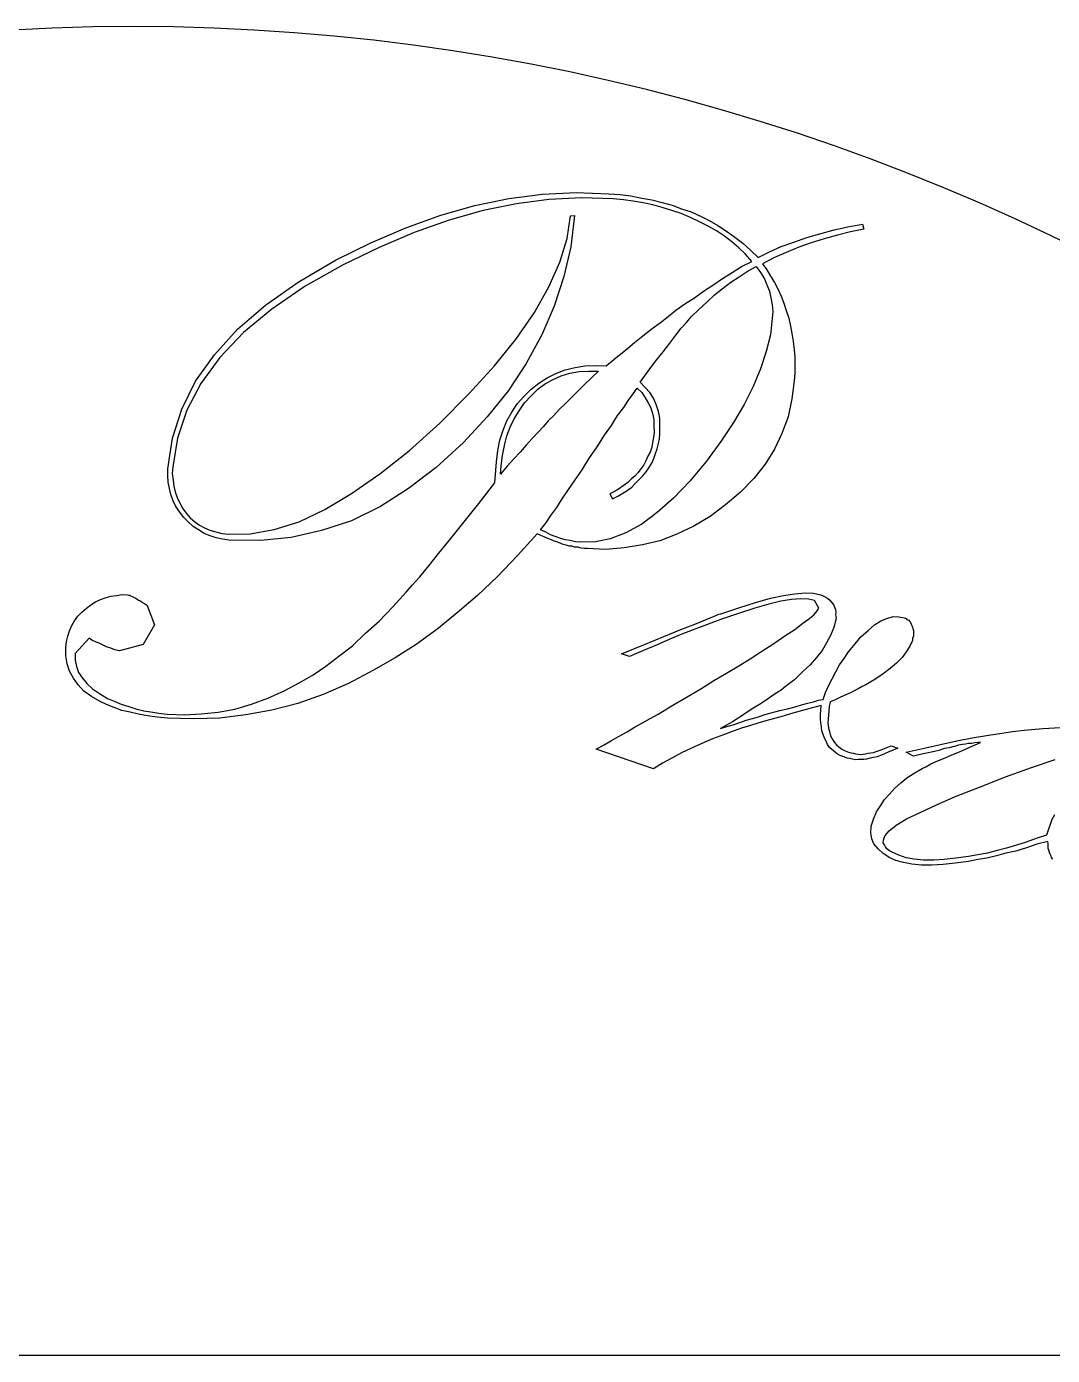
# Model space of a CAD drawing. Extents: x 0.1 to 11.5, y 0 to 3.9.
# Drawn here: x 5.456 to 8.437, y 0.015 to 3.879 of the extents above; entities that cross this region are included whole.
import ezdxf

# ---------------------------------------------------------------- set-up
doc = ezdxf.new("R2010")
doc.units = 0
doc.layers.add('1', color=7, linetype='CONTINUOUS')
doc.layers.add('2', color=7, linetype='CONTINUOUS')

msp = doc.modelspace()

# ---------------------------------------------------------------- linework, layer by layer
at = {"layer": '1', "color": 3}
for p, q in [((6.7588, 3.3585, 0.3), (6.8573, 3.3793, 0.3)), ((6.879, 3.3636, 0.3), (6.7824, 3.3444, 0.3)), ((6.8573, 3.3793, 0.3), (6.9551, 3.3914, 0.3)), ((6.9734, 3.376, 0.3), (6.879, 3.3636, 0.3)), ((6.9551, 3.3914, 0.3), (7.0525, 3.3965, 0.3)), ((7.0689, 3.3812, 0.3), (6.9734, 3.376, 0.3)), ((7.0525, 3.3965, 0.3), (7.1474, 3.393, 0.3)), ((7.1603, 3.3779, 0.3), (7.0689, 3.3812, 0.3)), ((7.1474, 3.393, 0.3), (7.1807, 3.3905, 0.3)), ((7.1901, 3.3757, 0.3), (7.1603, 3.3779, 0.3)), ((7.1807, 3.3905, 0.3), (7.2121, 3.3864, 0.3)), ((7.2181, 3.3718, 0.3), (7.1901, 3.3757, 0.3)), ((7.2121, 3.3864, 0.3), (7.2434, 3.3805, 0.3)), ((7.2476, 3.3661, 0.3), (7.2181, 3.3718, 0.3)), ((7.2434, 3.3805, 0.3), (7.2729, 3.3748, 0.3)), ((7.2754, 3.3605, 0.3), (7.2476, 3.3661, 0.3)), ((7.2729, 3.3748, 0.3), (7.3023, 3.3673, 0.3)), ((7.3023, 3.3673, 0.3), (7.3317, 3.3598, 0.3)), ((6.5583, 3.2941, 0.3), (6.6597, 3.3306, 0.3)), ((6.6597, 3.3306, 0.3), (6.7588, 3.3585, 0.3)), ((6.7824, 3.3444, 0.3), (6.6834, 3.3165, 0.3)), ((7.0266, 3.2627, 0.3), (7.0368, 3.3289, 0.3)), ((7.0368, 3.3289, 0.3), (7.0475, 3.3299, 0.3)), ((7.0475, 3.3299, 0.3), (7.0372, 3.239, 0.3)), ((7.303, 3.3532, 0.3), (7.2754, 3.3605, 0.3)), ((7.3306, 3.3441, 0.3), (7.303, 3.3532, 0.3)), ((7.3581, 3.335, 0.3), (7.3306, 3.3441, 0.3)), ((7.3317, 3.3598, 0.3), (7.3591, 3.349, 0.3)), ((7.3855, 3.3241, 0.3), (7.3581, 3.335, 0.3)), ((7.3591, 3.349, 0.3), (7.3867, 3.3399, 0.3)), ((7.411, 3.3116, 0.3), (7.3855, 3.3241, 0.3)), ((7.3867, 3.3399, 0.3), (7.4139, 3.3273, 0.3)), ((7.4139, 3.3273, 0.3), (7.4394, 3.3148, 0.3)), ((6.4564, 3.2506, 0.3), (6.5583, 3.2941, 0.3)), ((6.6834, 3.3165, 0.3), (6.5819, 3.28, 0.3)), ((7.4365, 3.2991, 0.3), (7.411, 3.3116, 0.3)), ((7.4601, 3.2851, 0.3), (7.4365, 3.2991, 0.3)), ((7.4394, 3.3148, 0.3), (7.4648, 3.3006, 0.3)), ((7.4836, 3.2692, 0.3), (7.4601, 3.2851, 0.3)), ((7.4648, 3.3006, 0.3), (7.4901, 3.2846, 0.3)), ((7.4901, 3.2846, 0.3), (7.5134, 3.267, 0.3)), ((7.7609, 3.2767, 0.3), (7.8023, 3.2878, 0.3)), ((7.8023, 3.2878, 0.3), (7.8418, 3.2972, 0.3)), ((7.8418, 3.2972, 0.3), (7.8846, 3.3045, 0.3)), ((7.8888, 3.2901, 0.3), (7.8495, 3.2825, 0.3)), ((7.8846, 3.3045, 0.3), (7.8888, 3.2901, 0.3)), ((6.3539, 3.2, 0.3), (6.4564, 3.2506, 0.3)), ((6.5819, 3.28, 0.3), (6.48, 3.2365, 0.3)), ((7.0056, 3.1938, 0.3), (7.0266, 3.2627, 0.3)), ((7.5054, 3.2535, 0.3), (7.4836, 3.2692, 0.3)), ((7.5252, 3.2361, 0.3), (7.5054, 3.2535, 0.3)), ((7.5134, 3.267, 0.3), (7.5368, 3.2494, 0.3)), ((7.5368, 3.2494, 0.3), (7.5599, 3.2283, 0.3)), ((7.6489, 3.2393, 0.3), (7.6851, 3.2524, 0.3)), ((7.6851, 3.2524, 0.3), (7.7231, 3.2655, 0.3)), ((7.7361, 3.2504, 0.3), (7.6998, 3.2372, 0.3)), ((7.7231, 3.2655, 0.3), (7.7609, 3.2767, 0.3)), ((7.7739, 3.2617, 0.3), (7.7361, 3.2504, 0.3)), ((7.8118, 3.2729, 0.3), (7.7739, 3.2617, 0.3)), ((7.8495, 3.2825, 0.3), (7.8118, 3.2729, 0.3)), ((6.48, 3.2365, 0.3), (6.3758, 3.1861, 0.3)), ((7.0372, 3.239, 0.3), (7.0166, 3.1524, 0.3)), ((7.545, 3.217, 0.3), (7.5252, 3.2361, 0.3)), ((7.5628, 3.1963, 0.3), (7.545, 3.217, 0.3)), ((7.5599, 3.2283, 0.3), (7.5813, 3.2073, 0.3)), ((7.5813, 3.2073, 0.3), (7.6142, 3.2242, 0.3)), ((7.6288, 3.2073, 0.3), (7.594, 3.1887, 0.3)), ((7.6142, 3.2242, 0.3), (7.6489, 3.2393, 0.3)), ((7.6635, 3.2223, 0.3), (7.6288, 3.2073, 0.3)), ((7.6998, 3.2372, 0.3), (7.6635, 3.2223, 0.3)), ((6.2451, 3.1359, 0.3), (6.3539, 3.2, 0.3)), ((6.3758, 3.1861, 0.3), (6.2654, 3.1238, 0.3)), ((6.9738, 3.1221, 0.3), (7.0056, 3.1938, 0.3)), ((7.5057, 3.1636, 0.3), (7.5335, 3.1809, 0.3)), ((7.5335, 3.1809, 0.3), (7.5628, 3.1963, 0.3)), ((7.5501, 3.1673, 0.3), (7.5758, 3.1812, 0.3)), ((7.5758, 3.1812, 0.3), (7.5886, 3.1644, 0.3)), ((7.594, 3.1887, 0.3), (7.6068, 3.1719, 0.3)), ((7.6068, 3.1719, 0.3), (7.6178, 3.1534, 0.3)), ((6.1502, 3.0689, 0.3), (6.2451, 3.1359, 0.3)), ((7.0166, 3.1524, 0.3), (6.9891, 3.0663, 0.3)), ((7.4501, 3.1272, 0.3), (7.478, 3.1462, 0.3)), ((7.4775, 3.1163, 0.3), (7.5019, 3.1356, 0.3)), ((7.478, 3.1462, 0.3), (7.5057, 3.1636, 0.3)), ((7.5019, 3.1356, 0.3), (7.526, 3.1515, 0.3)), ((7.526, 3.1515, 0.3), (7.5501, 3.1673, 0.3)), ((7.5886, 3.1644, 0.3), (7.5996, 3.146, 0.3)), ((7.5996, 3.146, 0.3), (7.6071, 3.1278, 0.3)), ((7.6178, 3.1534, 0.3), (7.6288, 3.135, 0.3)), ((7.6288, 3.135, 0.3), (7.6396, 3.1148, 0.3)), ((6.2654, 3.1238, 0.3), (6.1687, 3.057, 0.3)), ((6.9313, 3.0477, 0.3), (6.9738, 3.1221, 0.3)), ((7.3963, 3.0906, 0.3), (7.4224, 3.1098, 0.3)), ((7.4224, 3.1098, 0.3), (7.4501, 3.1272, 0.3)), ((7.4323, 3.0774, 0.3), (7.4551, 3.0986, 0.3)), ((7.4551, 3.0986, 0.3), (7.4775, 3.1163, 0.3)), ((7.6071, 3.1278, 0.3), (7.6145, 3.1096, 0.3)), ((7.6145, 3.1096, 0.3), (7.6183, 3.0899, 0.3)), ((7.6396, 3.1148, 0.3), (7.6487, 3.0947, 0.3)), ((7.6487, 3.0947, 0.3), (7.656, 3.0748, 0.3)), ((6.0692, 2.9991, 0.3), (6.1502, 3.0689, 0.3)), ((6.1687, 3.057, 0.3), (6.0861, 2.9891, 0.3)), ((6.9891, 3.0663, 0.3), (6.9529, 2.9827, 0.3)), ((7.32, 3.0364, 0.3), (7.3425, 3.0541, 0.3)), ((7.3425, 3.0541, 0.3), (7.3686, 3.0733, 0.3)), ((7.3686, 3.0733, 0.3), (7.3963, 3.0906, 0.3)), ((7.3869, 3.0349, 0.3), (7.4096, 3.0561, 0.3)), ((7.4096, 3.0561, 0.3), (7.4323, 3.0774, 0.3)), ((7.6183, 3.0899, 0.3), (7.6222, 3.0703, 0.3)), ((7.6222, 3.0703, 0.3), (7.6242, 3.0507, 0.3)), ((7.656, 3.0748, 0.3), (7.6632, 3.0531, 0.3)), ((7.6632, 3.0531, 0.3), (7.6704, 3.0314, 0.3)), ((6.8798, 2.9722, 0.3), (6.9313, 3.0477, 0.3)), ((7.2733, 3.0011, 0.3), (7.2975, 3.0187, 0.3)), ((7.2975, 3.0187, 0.3), (7.32, 3.0364, 0.3)), ((7.3579, 3.0018, 0.3), (7.3733, 3.0183, 0.3)), ((7.3733, 3.0183, 0.3), (7.3869, 3.0349, 0.3)), ((7.6228, 3.0314, 0.3), (7.6174, 2.9825, 0.3)), ((7.6242, 3.0507, 0.3), (7.6228, 3.0314, 0.3)), ((7.6704, 3.0314, 0.3), (7.6757, 3.0081, 0.3)), ((6.002, 2.9248, 0.3), (6.0692, 2.9991, 0.3)), ((6.0861, 2.9891, 0.3), (6.0172, 2.9166, 0.3)), ((6.9529, 2.9827, 0.3), (6.9079, 2.8996, 0.3)), ((7.2227, 2.9608, 0.3), (7.247, 2.9801, 0.3)), ((7.247, 2.9801, 0.3), (7.2733, 3.0011, 0.3)), ((7.3248, 2.9585, 0.3), (7.3424, 2.9818, 0.3)), ((7.3424, 2.9818, 0.3), (7.3579, 3.0018, 0.3)), ((7.6174, 2.9825, 0.3), (7.605, 2.9341, 0.3)), ((7.6757, 3.0081, 0.3), (7.6794, 2.9867, 0.3)), ((7.6794, 2.9867, 0.3), (7.683, 2.9635, 0.3)), ((6.8157, 2.8924, 0.3), (6.8798, 2.9722, 0.3)), ((7.1682, 2.9155, 0.3), (7.1963, 2.9381, 0.3)), ((7.1963, 2.9381, 0.3), (7.2227, 2.9608, 0.3)), ((7.3053, 2.9335, 0.3), (7.3248, 2.9585, 0.3)), ((7.683, 2.9635, 0.3), (7.6865, 2.9403, 0.3)), ((7.6865, 2.9403, 0.3), (7.6883, 2.9173, 0.3)), ((5.9469, 2.8479, 0.3), (6.002, 2.9248, 0.3)), ((6.0172, 2.9166, 0.3), (5.9623, 2.8414, 0.3)), ((6.9079, 2.8996, 0.3), (6.8562, 2.8206, 0.3)), ((7.1401, 2.8929, 0.3), (7.1682, 2.9155, 0.3)), ((7.2623, 2.8768, 0.3), (7.2839, 2.9069, 0.3)), ((7.2839, 2.9069, 0.3), (7.3053, 2.9335, 0.3)), ((7.605, 2.9341, 0.3), (7.5889, 2.8841, 0.3)), ((7.6883, 2.9173, 0.3), (7.6884, 2.8944, 0.3)), ((6.7409, 2.8116, 0.3), (6.8157, 2.8924, 0.3)), ((6.9683, 2.8581, 0.3), (6.9938, 2.8703, 0.3)), ((6.9855, 2.8533, 0.3), (7.0092, 2.8639, 0.3)), ((6.9938, 2.8703, 0.3), (7.0211, 2.8806, 0.3)), ((7.0092, 2.8639, 0.3), (7.0344, 2.8708, 0.3)), ((7.0211, 2.8806, 0.3), (7.0498, 2.8873, 0.3)), ((7.0344, 2.8708, 0.3), (7.0612, 2.8759, 0.3)), ((7.0498, 2.8873, 0.3), (7.0783, 2.8922, 0.3)), ((7.0612, 2.8759, 0.3), (7.0896, 2.8773, 0.3)), ((7.0783, 2.8922, 0.3), (7.1084, 2.8935, 0.3)), ((7.0896, 2.8773, 0.3), (7.1177, 2.8769, 0.3)), ((7.1177, 2.8769, 0.3), (7.0969, 2.8573, 0.3)), ((7.1084, 2.8935, 0.3), (7.1401, 2.8929, 0.3)), ((7.2387, 2.845, 0.3), (7.2623, 2.8768, 0.3)), ((7.5889, 2.8841, 0.3), (7.5675, 2.8329, 0.3)), ((7.6884, 2.8714, 0.3), (7.6867, 2.8486, 0.3)), ((7.6884, 2.8944, 0.3), (7.6884, 2.8714, 0.3)), ((5.9073, 2.7662, 0.3), (5.9469, 2.8479, 0.3)), ((5.9623, 2.8414, 0.3), (5.9212, 2.7634, 0.3)), ((6.8562, 2.8206, 0.3), (6.7941, 2.7442, 0.3)), ((6.9007, 2.8032, 0.3), (6.9217, 2.8246, 0.3)), ((6.9217, 2.8246, 0.3), (6.9442, 2.8423, 0.3)), ((6.922, 2.8052, 0.3), (6.9411, 2.8249, 0.3)), ((6.9411, 2.8249, 0.3), (6.9635, 2.8409, 0.3)), ((6.9442, 2.8423, 0.3), (6.9683, 2.8581, 0.3)), ((6.9635, 2.8409, 0.3), (6.9855, 2.8533, 0.3)), ((7.076, 2.8377, 0.3), (7.0569, 2.818, 0.3)), ((7.0969, 2.8573, 0.3), (7.076, 2.8377, 0.3)), ((7.2186, 2.8113, 0.3), (7.2304, 2.828, 0.3)), ((7.2304, 2.828, 0.3), (7.2435, 2.8147, 0.3)), ((7.2535, 2.8298, 0.3), (7.2387, 2.845, 0.3)), ((7.2665, 2.8147, 0.3), (7.2535, 2.8298, 0.3)), ((7.5675, 2.8329, 0.3), (7.5406, 2.7802, 0.3)), ((7.6867, 2.8486, 0.3), (7.6793, 2.7963, 0.3)), ((6.657, 2.7262, 0.3), (6.7409, 2.8116, 0.3)), ((6.8815, 2.7817, 0.3), (6.9007, 2.8032, 0.3)), ((6.8871, 2.7619, 0.3), (6.9029, 2.7854, 0.3)), ((6.9029, 2.7854, 0.3), (6.922, 2.8052, 0.3)), ((7.0208, 2.7819, 0.3), (7.0037, 2.7656, 0.3)), ((7.038, 2.8, 0.3), (7.0208, 2.7819, 0.3)), ((7.0569, 2.818, 0.3), (7.038, 2.8, 0.3)), ((7.1909, 2.771, 0.3), (7.2049, 2.7929, 0.3)), ((7.2049, 2.7929, 0.3), (7.2186, 2.8113, 0.3)), ((7.2435, 2.8147, 0.3), (7.253, 2.7999, 0.3)), ((7.253, 2.7999, 0.3), (7.2625, 2.7851, 0.3)), ((7.2625, 2.7851, 0.3), (7.2702, 2.7704, 0.3)), ((7.2775, 2.7981, 0.3), (7.2665, 2.8147, 0.3)), ((7.285, 2.7799, 0.3), (7.2775, 2.7981, 0.3)), ((7.6793, 2.7963, 0.3), (7.6684, 2.7443, 0.3)), ((5.8799, 2.6819, 0.3), (5.9073, 2.7662, 0.3)), ((5.9212, 2.7634, 0.3), (5.894, 2.6826, 0.3)), ((6.7941, 2.7442, 0.3), (6.7251, 2.67, 0.3)), ((6.8514, 2.7329, 0.3), (6.8656, 2.7582, 0.3)), ((6.8656, 2.7582, 0.3), (6.8815, 2.7817, 0.3)), ((6.873, 2.7383, 0.3), (6.8871, 2.7619, 0.3)), ((6.9865, 2.7475, 0.3), (6.9713, 2.7327, 0.3)), ((7.0037, 2.7656, 0.3), (6.9865, 2.7475, 0.3)), ((7.1553, 2.719, 0.3), (7.1733, 2.7477, 0.3)), ((7.1733, 2.7477, 0.3), (7.1909, 2.771, 0.3)), ((7.2702, 2.7704, 0.3), (7.2743, 2.7542, 0.3)), ((7.2743, 2.7542, 0.3), (7.2782, 2.7363, 0.3)), ((7.2923, 2.7599, 0.3), (7.285, 2.7799, 0.3)), ((7.2962, 2.7403, 0.3), (7.2923, 2.7599, 0.3)), ((7.5406, 2.7802, 0.3), (7.5103, 2.7278, 0.3)), ((7.6684, 2.7443, 0.3), (7.6507, 2.6962, 0.3)), ((6.5682, 2.6464, 0.3), (6.657, 2.7262, 0.3)), ((6.8313, 2.6762, 0.3), (6.8406, 2.7055, 0.3)), ((6.8406, 2.7055, 0.3), (6.8514, 2.7329, 0.3)), ((6.8516, 2.6888, 0.3), (6.8606, 2.7145, 0.3)), ((6.8606, 2.7145, 0.3), (6.873, 2.7383, 0.3)), ((6.9577, 2.7161, 0.3), (6.9424, 2.6996, 0.3)), ((6.9713, 2.7327, 0.3), (6.9577, 2.7161, 0.3)), ((7.1356, 2.6905, 0.3), (7.1553, 2.719, 0.3)), ((7.2782, 2.7363, 0.3), (7.2787, 2.7186, 0.3)), ((7.2787, 2.7186, 0.3), (7.279, 2.6992, 0.3)), ((7.2963, 2.7191, 0.3), (7.2962, 2.7403, 0.3)), ((7.2964, 2.6962, 0.3), (7.2963, 2.7191, 0.3)), ((7.5103, 2.7278, 0.3), (7.4727, 2.6725, 0.3)), ((5.8662, 2.593, 0.3), (5.8799, 2.6819, 0.3)), ((5.894, 2.6826, 0.3), (5.8808, 2.599, 0.3)), ((6.7251, 2.67, 0.3), (6.6456, 2.5966, 0.3)), ((6.8256, 2.6467, 0.3), (6.8313, 2.6762, 0.3)), ((6.8443, 2.6611, 0.3), (6.8516, 2.6888, 0.3)), ((6.9251, 2.6815, 0.3), (6.9078, 2.6617, 0.3)), ((6.9424, 2.6996, 0.3), (6.9251, 2.6815, 0.3)), ((7.1137, 2.6569, 0.3), (7.1356, 2.6905, 0.3)), ((7.275, 2.6696, 0.3), (7.2722, 2.6557, 0.3)), ((7.278, 2.6852, 0.3), (7.275, 2.6696, 0.3)), ((7.279, 2.6992, 0.3), (7.278, 2.6852, 0.3)), ((7.2877, 2.651, 0.3), (7.2924, 2.6665, 0.3)), ((7.2924, 2.6665, 0.3), (7.2952, 2.6804, 0.3)), ((7.2952, 2.6804, 0.3), (7.2964, 2.6962, 0.3)), ((7.4727, 2.6725, 0.3), (7.4314, 2.6156, 0.3)), ((7.6507, 2.6962, 0.3), (7.6296, 2.6502, 0.3)), ((6.4821, 2.5788, 0.3), (6.5682, 2.6464, 0.3)), ((6.8214, 2.6135, 0.3), (6.8256, 2.6467, 0.3)), ((6.8346, 2.6019, 0.3), (6.8386, 2.6316, 0.3)), ((6.8386, 2.6316, 0.3), (6.8443, 2.6611, 0.3)), ((6.8905, 2.6418, 0.3), (6.8714, 2.6221, 0.3)), ((6.9078, 2.6617, 0.3), (6.8905, 2.6418, 0.3)), ((7.0899, 2.6217, 0.3), (7.1137, 2.6569, 0.3)), ((7.2615, 2.63, 0.3), (7.2552, 2.6164, 0.3)), ((7.2677, 2.6419, 0.3), (7.2615, 2.63, 0.3)), ((7.2722, 2.6557, 0.3), (7.2677, 2.6419, 0.3)), ((7.2786, 2.6235, 0.3), (7.2832, 2.6372, 0.3)), ((7.2832, 2.6372, 0.3), (7.2877, 2.651, 0.3)), ((7.6296, 2.6502, 0.3), (7.6017, 2.6064, 0.3)), ((5.8665, 2.5736, 0.3), (5.8662, 2.593, 0.3)), ((5.8808, 2.599, 0.3), (5.8793, 2.5797, 0.3)), ((6.6456, 2.5966, 0.3), (6.5653, 2.5356, 0.3)), ((6.8168, 2.5521, 0.3), (6.8214, 2.6135, 0.3)), ((6.8328, 2.5774, 0.3), (6.8346, 2.6019, 0.3)), ((6.8521, 2.6006, 0.3), (6.8328, 2.5774, 0.3)), ((6.8714, 2.6221, 0.3), (6.8521, 2.6006, 0.3)), ((7.0501, 2.5612, 0.3), (7.0699, 2.5897, 0.3)), ((7.0699, 2.5897, 0.3), (7.0899, 2.6217, 0.3)), ((7.2411, 2.5928, 0.3), (7.2333, 2.5828, 0.3)), ((7.249, 2.6045, 0.3), (7.2411, 2.5928, 0.3)), ((7.2552, 2.6164, 0.3), (7.249, 2.6045, 0.3)), ((7.2564, 2.5846, 0.3), (7.2643, 2.5963, 0.3)), ((7.2643, 2.5963, 0.3), (7.2723, 2.6098, 0.3)), ((7.2723, 2.6098, 0.3), (7.2786, 2.6235, 0.3)), ((7.4314, 2.6156, 0.3), (7.383, 2.5575, 0.3)), ((7.6017, 2.6064, 0.3), (7.5686, 2.5648, 0.3)), ((5.8668, 2.5542, 0.3), (5.8665, 2.5736, 0.3)), ((5.8708, 2.5362, 0.3), (5.8668, 2.5542, 0.3)), ((5.8793, 2.5797, 0.3), (5.8814, 2.5601, 0.3)), ((5.8814, 2.5601, 0.3), (5.8836, 2.5423, 0.3)), ((6.4003, 2.5215, 0.3), (6.4821, 2.5788, 0.3)), ((6.77, 2.4922, 0.3), (6.8168, 2.5521, 0.3)), ((7.0304, 2.5327, 0.3), (7.0501, 2.5612, 0.3)), ((7.2029, 2.5533, 0.3), (7.1898, 2.5437, 0.3)), ((7.2125, 2.5632, 0.3), (7.2029, 2.5533, 0.3)), ((7.2238, 2.5729, 0.3), (7.2125, 2.5632, 0.3)), ((7.2143, 2.5401, 0.3), (7.2257, 2.5516, 0.3)), ((7.2333, 2.5828, 0.3), (7.2238, 2.5729, 0.3)), ((7.2257, 2.5516, 0.3), (7.2352, 2.5615, 0.3)), ((7.2352, 2.5615, 0.3), (7.2467, 2.573, 0.3)), ((7.2467, 2.573, 0.3), (7.2564, 2.5846, 0.3)), ((7.383, 2.5575, 0.3), (7.3353, 2.5082, 0.3)), ((7.5686, 2.5648, 0.3), (7.5304, 2.5254, 0.3)), ((5.8748, 2.5183, 0.3), (5.8708, 2.5362, 0.3)), ((5.8822, 2.5001, 0.3), (5.8748, 2.5183, 0.3)), ((5.8836, 2.5423, 0.3), (5.8877, 2.5262, 0.3)), ((5.8877, 2.5262, 0.3), (5.8935, 2.5099, 0.3)), ((6.3227, 2.4744, 0.3), (6.4003, 2.5215, 0.3)), ((6.5653, 2.5356, 0.3), (6.4838, 2.4835, 0.3)), ((7.0125, 2.5058, 0.3), (7.0304, 2.5327, 0.3)), ((7.1658, 2.5279, 0.3), (7.1511, 2.5202, 0.3)), ((7.1511, 2.5202, 0.3), (7.1588, 2.5055, 0.3)), ((7.1588, 2.5055, 0.3), (7.1735, 2.5132, 0.3)), ((7.1787, 2.5357, 0.3), (7.1658, 2.5279, 0.3)), ((7.1735, 2.5132, 0.3), (7.1883, 2.5227, 0.3)), ((7.1898, 2.5437, 0.3), (7.1787, 2.5357, 0.3)), ((7.1883, 2.5227, 0.3), (7.2012, 2.5305, 0.3)), ((7.2012, 2.5305, 0.3), (7.2143, 2.5401, 0.3)), ((7.5304, 2.5254, 0.3), (7.4871, 2.4881, 0.3)), ((5.8898, 2.4837, 0.3), (5.8822, 2.5001, 0.3)), ((5.9009, 2.467, 0.3), (5.8898, 2.4837, 0.3)), ((5.8935, 2.5099, 0.3), (5.9011, 2.4934, 0.3)), ((5.9011, 2.4934, 0.3), (5.9088, 2.4788, 0.3)), ((5.9088, 2.4788, 0.3), (5.92, 2.4638, 0.3)), ((6.2479, 2.4394, 0.3), (6.3227, 2.4744, 0.3)), ((6.4838, 2.4835, 0.3), (6.3997, 2.4422, 0.3)), ((6.7273, 2.4389, 0.3), (6.77, 2.4922, 0.3)), ((6.9789, 2.4572, 0.3), (6.9965, 2.4806, 0.3)), ((6.9965, 2.4806, 0.3), (7.0125, 2.5058, 0.3)), ((7.3353, 2.5082, 0.3), (7.288, 2.4659, 0.3)), ((7.4871, 2.4881, 0.3), (7.4423, 2.4544, 0.3)), ((5.9121, 2.4521, 0.3), (5.9009, 2.467, 0.3)), ((5.9252, 2.4388, 0.3), (5.9121, 2.4521, 0.3)), ((5.92, 2.4638, 0.3), (5.9314, 2.4506, 0.3)), ((5.9401, 2.4253, 0.3), (5.9252, 2.4388, 0.3)), ((5.9314, 2.4506, 0.3), (5.9446, 2.4391, 0.3)), ((5.9446, 2.4391, 0.3), (5.958, 2.4293, 0.3)), ((6.1756, 2.4166, 0.3), (6.2479, 2.4394, 0.3)), ((6.3997, 2.4422, 0.3), (6.3129, 2.4134, 0.3)), ((6.6884, 2.3907, 0.3), (6.7273, 2.4389, 0.3)), ((6.9494, 2.4153, 0.3), (6.965, 2.4353, 0.3)), ((6.965, 2.4353, 0.3), (6.9789, 2.4572, 0.3)), ((7.288, 2.4659, 0.3), (7.2432, 2.4322, 0.3)), ((7.4423, 2.4544, 0.3), (7.3944, 2.4262, 0.3)), ((5.9552, 2.4154, 0.3), (5.9401, 2.4253, 0.3)), ((5.9721, 2.4053, 0.3), (5.9552, 2.4154, 0.3)), ((5.958, 2.4293, 0.3), (5.9733, 2.4211, 0.3)), ((5.9892, 2.3987, 0.3), (5.9721, 2.4053, 0.3)), ((5.9733, 2.4211, 0.3), (5.9887, 2.4146, 0.3)), ((5.9887, 2.4146, 0.3), (6.0059, 2.4098, 0.3)), ((6.0064, 2.3922, 0.3), (5.9892, 2.3987, 0.3)), ((6.0059, 2.4098, 0.3), (6.0232, 2.405, 0.3)), ((6.0232, 2.405, 0.3), (6.0425, 2.4036, 0.3)), ((6.0425, 2.4036, 0.3), (6.106, 2.4041, 0.3)), ((6.106, 2.4041, 0.3), (6.1756, 2.4166, 0.3)), ((6.3129, 2.4134, 0.3), (6.225, 2.3935, 0.3)), ((6.9397, 2.4037, 0.3), (6.8821, 2.341, 0.3)), ((6.9499, 2.3994, 0.3), (6.9397, 2.4037, 0.3)), ((6.9648, 2.4089, 0.3), (6.9494, 2.4153, 0.3)), ((6.9602, 2.3951, 0.3), (6.9499, 2.3994, 0.3)), ((6.9783, 2.4008, 0.3), (6.9648, 2.4089, 0.3)), ((6.992, 2.3963, 0.3), (6.9783, 2.4008, 0.3)), ((7.0058, 2.3917, 0.3), (6.992, 2.3963, 0.3)), ((7.1973, 2.4074, 0.3), (7.1519, 2.3897, 0.3)), ((7.2432, 2.4322, 0.3), (7.1973, 2.4074, 0.3)), ((7.3451, 2.4035, 0.3), (7.2961, 2.3842, 0.3)), ((7.3944, 2.4262, 0.3), (7.3451, 2.4035, 0.3)), ((6.0255, 2.389, 0.3), (6.0064, 2.3922, 0.3)), ((6.0447, 2.3858, 0.3), (6.0255, 2.389, 0.3)), ((6.1362, 2.3843, 0.3), (6.0447, 2.3858, 0.3)), ((6.225, 2.3935, 0.3), (6.1362, 2.3843, 0.3)), ((6.6535, 2.3475, 0.3), (6.6884, 2.3907, 0.3)), ((6.9705, 2.3908, 0.3), (6.9602, 2.3951, 0.3)), ((6.9807, 2.3866, 0.3), (6.9705, 2.3908, 0.3)), ((6.9892, 2.3824, 0.3), (6.9807, 2.3866, 0.3)), ((6.9996, 2.3799, 0.3), (6.9892, 2.3824, 0.3)), ((7.0081, 2.3757, 0.3), (6.9996, 2.3799, 0.3)), ((7.0213, 2.3871, 0.3), (7.0058, 2.3917, 0.3)), ((7.015, 2.3734, 0.3), (7.0081, 2.3757, 0.3)), ((7.0236, 2.371, 0.3), (7.015, 2.3734, 0.3)), ((7.0352, 2.3843, 0.3), (7.0213, 2.3871, 0.3)), ((7.0323, 2.3686, 0.3), (7.0236, 2.371, 0.3)), ((7.041, 2.368, 0.3), (7.0323, 2.3686, 0.3)), ((7.0508, 2.3813, 0.3), (7.0352, 2.3843, 0.3)), ((7.0479, 2.3657, 0.3), (7.041, 2.368, 0.3)), ((7.0584, 2.3649, 0.3), (7.0479, 2.3657, 0.3)), ((7.0649, 2.3803, 0.3), (7.0508, 2.3813, 0.3)), ((7.0671, 2.3625, 0.3), (7.0584, 2.3649, 0.3)), ((7.1089, 2.3805, 0.3), (7.0649, 2.3803, 0.3)), ((7.0758, 2.3618, 0.3), (7.0671, 2.3625, 0.3)), ((7.0846, 2.3612, 0.3), (7.0758, 2.3618, 0.3)), ((7.1391, 2.3589, 0.3), (7.0846, 2.3612, 0.3)), ((7.1519, 2.3897, 0.3), (7.1089, 2.3805, 0.3)), ((7.1923, 2.3637, 0.3), (7.1391, 2.3589, 0.3)), ((7.2458, 2.3721, 0.3), (7.1923, 2.3637, 0.3)), ((7.2961, 2.3842, 0.3), (7.2458, 2.3721, 0.3)), ((6.6243, 2.3109, 0.3), (6.6535, 2.3475, 0.3)), ((6.8821, 2.341, 0.3), (6.8247, 2.2801, 0.3)), ((6.599, 2.2793, 0.3), (6.6243, 2.3109, 0.3)), ((6.8247, 2.2801, 0.3), (6.7659, 2.2245, 0.3)), ((6.5587, 2.2347, 0.3), (6.576, 2.2545, 0.3)), ((6.576, 2.2545, 0.3), (6.599, 2.2793, 0.3)), ((5.6428, 2.1972, 0.3), (5.6559, 2.2068, 0.3)), ((5.6559, 2.2068, 0.3), (5.6704, 2.2127, 0.3)), ((5.6704, 2.2127, 0.3), (5.6867, 2.2186, 0.3)), ((5.6867, 2.2186, 0.3), (5.7011, 2.2228, 0.3)), ((5.7011, 2.2228, 0.3), (5.7172, 2.2251, 0.3)), ((5.7172, 2.2251, 0.3), (5.7332, 2.2275, 0.3)), ((5.7332, 2.2275, 0.3), (5.749, 2.2263, 0.3)), ((5.749, 2.2263, 0.3), (5.7525, 2.226, 0.3)), ((5.7525, 2.226, 0.3), (5.756, 2.2258, 0.3)), ((5.756, 2.2258, 0.3), (5.7576, 2.2239, 0.3)), ((5.7576, 2.2239, 0.3), (5.7628, 2.2217, 0.3)), ((5.7628, 2.2217, 0.3), (5.7661, 2.2197, 0.3)), ((5.7661, 2.2197, 0.3), (5.7713, 2.2176, 0.3)), ((5.7713, 2.2176, 0.3), (5.7764, 2.2154, 0.3)), ((5.7764, 2.2154, 0.3), (5.7814, 2.2115, 0.3)), ((5.7814, 2.2115, 0.3), (5.7865, 2.2094, 0.3)), ((5.7865, 2.2094, 0.3), (5.7915, 2.2055, 0.3)), ((5.7915, 2.2055, 0.3), (5.7949, 2.2035, 0.3)), ((5.7949, 2.2035, 0.3), (5.7983, 2.2015, 0.3)), ((6.5202, 2.1917, 0.3), (6.5587, 2.2347, 0.3)), ((6.7659, 2.2245, 0.3), (6.7075, 2.1742, 0.3)), ((7.5257, 2.1891, 0.3), (7.5737, 2.2042, 0.3)), ((7.5737, 2.2042, 0.3), (7.6172, 2.2172, 0.3)), ((7.6477, 2.2085, 0.3), (7.6131, 2.2, 0.3)), ((7.6172, 2.2172, 0.3), (7.655, 2.2246, 0.3)), ((7.6788, 2.2127, 0.3), (7.6477, 2.2085, 0.3)), ((7.655, 2.2246, 0.3), (7.6884, 2.2298, 0.3)), ((7.7055, 2.2147, 0.3), (7.6788, 2.2127, 0.3)), ((7.6884, 2.2298, 0.3), (7.719, 2.2323, 0.3)), ((7.7278, 2.2145, 0.3), (7.7055, 2.2147, 0.3)), ((7.719, 2.2323, 0.3), (7.7429, 2.2316, 0.3)), ((7.745, 2.2104, 0.3), (7.7278, 2.2145, 0.3)), ((7.7429, 2.2316, 0.3), (7.7635, 2.2264, 0.3)), ((7.7575, 2.1875, 0.3), (7.745, 2.2104, 0.3)), ((7.7635, 2.2264, 0.3), (7.7701, 2.2241, 0.3)), ((7.7701, 2.2241, 0.3), (7.7778, 2.2196, 0.3)), ((7.7778, 2.2196, 0.3), (7.7839, 2.2156, 0.3)), ((7.7839, 2.2156, 0.3), (7.79, 2.2117, 0.3)), ((7.79, 2.2117, 0.3), (7.7938, 2.2066, 0.3)), ((7.7938, 2.2066, 0.3), (7.7977, 2.2016, 0.3)), ((5.5953, 2.1514, 0.3), (5.6052, 2.1647, 0.3)), ((5.6052, 2.1647, 0.3), (5.6166, 2.1762, 0.3)), ((5.6166, 2.1762, 0.3), (5.6298, 2.1876, 0.3)), ((5.6298, 2.1876, 0.3), (5.6428, 2.1972, 0.3)), ((5.7983, 2.2015, 0.3), (5.8016, 2.1994, 0.3)), ((5.8016, 2.1994, 0.3), (5.8033, 2.1976, 0.3)), ((5.8033, 2.1976, 0.3), (5.8066, 2.1955, 0.3)), ((5.8066, 2.1955, 0.3), (5.8271, 2.1394, 0.3)), ((5.8066, 2.1955, 0.3), (5.8066, 2.1955, 0.3)), ((6.4802, 2.1506, 0.3), (6.5202, 2.1917, 0.3)), ((6.7075, 2.1742, 0.3), (6.6475, 2.1258, 0.3)), ((7.4304, 2.1549, 0.3), (7.4521, 2.1642, 0.3)), ((7.4521, 2.1642, 0.3), (7.4672, 2.1702, 0.3)), ((7.4672, 2.1702, 0.3), (7.4733, 2.1718, 0.3)), ((7.4733, 2.1718, 0.3), (7.5257, 2.1891, 0.3)), ((7.5278, 2.1735, 0.3), (7.4776, 2.1573, 0.3)), ((7.5719, 2.1881, 0.3), (7.5278, 2.1735, 0.3)), ((7.6131, 2.2, 0.3), (7.5719, 2.1881, 0.3)), ((7.7306, 2.1577, 0.3), (7.744, 2.1698, 0.3)), ((7.744, 2.1698, 0.3), (7.753, 2.1798, 0.3)), ((7.753, 2.1798, 0.3), (7.7575, 2.1875, 0.3)), ((7.7977, 2.2016, 0.3), (7.8015, 2.1966, 0.3)), ((7.8015, 2.1966, 0.3), (7.8031, 2.1904, 0.3)), ((7.8031, 2.1904, 0.3), (7.8064, 2.1837, 0.3)), ((7.8064, 2.1837, 0.3), (7.8075, 2.1759, 0.3)), ((7.8075, 2.1759, 0.3), (7.8068, 2.1687, 0.3)), ((7.8068, 2.1687, 0.3), (7.8079, 2.1609, 0.3)), ((5.5809, 2.1225, 0.3), (5.5873, 2.1379, 0.3)), ((5.5873, 2.1379, 0.3), (5.5953, 2.1514, 0.3)), ((5.8271, 2.1394, 0.3), (5.7946, 2.0819, 0.3)), ((6.4405, 2.1148, 0.3), (6.4802, 2.1506, 0.3)), ((6.6475, 2.1258, 0.3), (6.5879, 2.0827, 0.3)), ((7.3076, 2.106, 0.3), (7.3573, 2.1262, 0.3)), ((7.3573, 2.1262, 0.3), (7.398, 2.1419, 0.3)), ((7.3923, 2.1253, 0.3), (7.3599, 2.1122, 0.3)), ((7.4241, 2.1367, 0.3), (7.3923, 2.1253, 0.3)), ((7.398, 2.1419, 0.3), (7.4304, 2.1549, 0.3)), ((7.452, 2.1475, 0.3), (7.4241, 2.1367, 0.3)), ((7.4776, 2.1573, 0.3), (7.452, 2.1475, 0.3)), ((7.6595, 2.1078, 0.3), (7.688, 2.1259, 0.3)), ((7.688, 2.1259, 0.3), (7.711, 2.144, 0.3)), ((7.711, 2.144, 0.3), (7.7306, 2.1577, 0.3)), ((7.8009, 2.1298, 0.3), (7.7918, 2.1088, 0.3)), ((7.8038, 2.1382, 0.3), (7.8009, 2.1298, 0.3)), ((7.805, 2.147, 0.3), (7.8038, 2.1382, 0.3)), ((7.8073, 2.1537, 0.3), (7.805, 2.147, 0.3)), ((7.8079, 2.1609, 0.3), (7.8073, 2.1537, 0.3)), ((7.9009, 2.1234, 0.3), (7.9194, 2.1393, 0.3)), ((7.9194, 2.1393, 0.3), (7.9384, 2.1514, 0.3)), ((7.9384, 2.1514, 0.3), (7.9557, 2.1584, 0.3)), ((7.9557, 2.1584, 0.3), (7.9741, 2.1633, 0.3)), ((7.9741, 2.1633, 0.3), (7.9908, 2.1631, 0.3)), ((7.9908, 2.1631, 0.3), (8.0063, 2.1596, 0.3)), ((8.0063, 2.1596, 0.3), (8.0113, 2.1579, 0.3)), ((8.0113, 2.1579, 0.3), (8.0141, 2.1551, 0.3)), ((8.0141, 2.1551, 0.3), (8.019, 2.1534, 0.3)), ((8.019, 2.1534, 0.3), (8.0218, 2.1506, 0.3)), ((8.0218, 2.1506, 0.3), (8.024, 2.1461, 0.3)), ((8.024, 2.1461, 0.3), (8.0262, 2.1417, 0.3)), ((8.0262, 2.1417, 0.3), (8.0283, 2.1372, 0.3)), ((8.0283, 2.1372, 0.3), (8.0305, 2.1327, 0.3)), ((8.0305, 2.1327, 0.3), (8.031, 2.1288, 0.3)), ((8.031, 2.1288, 0.3), (8.0327, 2.1227, 0.3)), ((5.5702, 2.0739, 0.3), (5.5715, 2.0914, 0.3)), ((5.5715, 2.0914, 0.3), (5.5762, 2.107, 0.3)), ((5.5762, 2.107, 0.3), (5.5809, 2.1225, 0.3)), ((5.6374, 2.1006, 0.3), (5.5971, 2.056, 0.3)), ((5.6458, 2.0947, 0.3), (5.6374, 2.1006, 0.3)), ((5.656, 2.0904, 0.3), (5.6458, 2.0947, 0.3)), ((5.6663, 2.0861, 0.3), (5.656, 2.0904, 0.3)), ((6.4025, 2.0789, 0.3), (6.4405, 2.1148, 0.3)), ((7.2513, 2.0827, 0.3), (7.3076, 2.106, 0.3)), ((7.3253, 2.0981, 0.3), (7.2879, 2.0812, 0.3)), ((7.3599, 2.1122, 0.3), (7.3253, 2.0981, 0.3)), ((7.6276, 2.0853, 0.3), (7.6595, 2.1078, 0.3)), ((7.7805, 2.0867, 0.3), (7.7675, 2.0651, 0.3)), ((7.7918, 2.1088, 0.3), (7.7805, 2.0867, 0.3)), ((7.8599, 2.0798, 0.3), (7.8796, 2.1047, 0.3)), ((7.8796, 2.1047, 0.3), (7.9009, 2.1234, 0.3)), ((8.0302, 2.0938, 0.3), (8.0228, 2.0778, 0.3)), ((8.0319, 2.1044, 0.3), (8.0302, 2.0994, 0.3)), ((8.0302, 2.0994, 0.3), (8.0302, 2.0938, 0.3)), ((8.0331, 2.1077, 0.3), (8.0319, 2.1044, 0.3)), ((8.0327, 2.1227, 0.3), (8.0332, 2.1188, 0.3)), ((8.0332, 2.1188, 0.3), (8.0331, 2.1133, 0.3)), ((8.0331, 2.1133, 0.3), (8.0331, 2.1077, 0.3)), ((5.5701, 2.0492, 0.3), (5.5702, 2.0739, 0.3)), ((5.5737, 2.0261, 0.3), (5.5701, 2.0492, 0.3)), ((5.5971, 2.056, 0.3), (5.5974, 2.0366, 0.3)), ((5.6782, 2.08, 0.3), (5.6663, 2.0861, 0.3)), ((5.6884, 2.0757, 0.3), (5.6782, 2.08, 0.3)), ((5.7004, 2.0713, 0.3), (5.6884, 2.0757, 0.3)), ((5.7124, 2.0668, 0.3), (5.7004, 2.0713, 0.3)), ((5.7263, 2.064, 0.3), (5.7124, 2.0668, 0.3)), ((5.7946, 2.0819, 0.3), (5.7263, 2.064, 0.3)), ((6.3258, 2.0194, 0.3), (6.3632, 2.0483, 0.3)), ((6.3632, 2.0483, 0.3), (6.4025, 2.0789, 0.3)), ((6.5879, 2.0827, 0.3), (6.5268, 2.0432, 0.3)), ((7.1843, 2.0555, 0.3), (7.2513, 2.0827, 0.3)), ((7.2076, 2.0475, 0.3), (7.1843, 2.0555, 0.3)), ((7.2489, 2.0649, 0.3), (7.2076, 2.0475, 0.3)), ((7.2879, 2.0812, 0.3), (7.2489, 2.0649, 0.3)), ((7.5583, 2.0404, 0.3), (7.5896, 2.0612, 0.3)), ((7.5896, 2.0612, 0.3), (7.6276, 2.0853, 0.3)), ((7.7675, 2.0651, 0.3), (7.7512, 2.0447, 0.3)), ((7.8318, 2.0412, 0.3), (7.8442, 2.0611, 0.3)), ((7.8442, 2.0611, 0.3), (7.8599, 2.0798, 0.3)), ((8.0115, 2.0612, 0.3), (8.0003, 2.0446, 0.3)), ((8.0228, 2.0778, 0.3), (8.0115, 2.0612, 0.3)), ((5.5809, 2.0044, 0.3), (5.5737, 2.0261, 0.3)), ((5.5974, 2.0366, 0.3), (5.6013, 2.0187, 0.3)), ((5.6013, 2.0187, 0.3), (5.607, 2.0007, 0.3)), ((6.2887, 1.9939, 0.3), (6.3258, 2.0194, 0.3)), ((6.5268, 2.0432, 0.3), (6.4642, 2.0073, 0.3)), ((7.4901, 1.9987, 0.3), (7.5253, 2.0201, 0.3)), ((7.5253, 2.0201, 0.3), (7.5583, 2.0404, 0.3)), ((7.7327, 2.0232, 0.3), (7.7108, 2.0028, 0.3)), ((7.7512, 2.0447, 0.3), (7.7327, 2.0232, 0.3)), ((7.8075, 2.003, 0.3), (7.8183, 2.0235, 0.3)), ((7.8183, 2.0235, 0.3), (7.8318, 2.0412, 0.3)), ((7.9649, 2.0122, 0.3), (7.9448, 1.9968, 0.3)), ((7.9834, 2.0281, 0.3), (7.9649, 2.0122, 0.3)), ((8.0003, 2.0446, 0.3), (7.9834, 2.0281, 0.3)), ((5.5917, 1.9842, 0.3), (5.5809, 2.0044, 0.3)), ((5.6062, 1.9655, 0.3), (5.5917, 1.9842, 0.3)), ((5.607, 2.0007, 0.3), (5.6181, 1.984, 0.3)), ((5.6181, 1.984, 0.3), (5.6311, 1.9689, 0.3)), ((6.2041, 1.9473, 0.3), (6.25, 1.9721, 0.3)), ((6.25, 1.9721, 0.3), (6.2887, 1.9939, 0.3)), ((6.4642, 2.0073, 0.3), (6.3908, 1.9687, 0.3)), ((7.4152, 1.9539, 0.3), (7.4532, 1.978, 0.3)), ((7.4532, 1.978, 0.3), (7.4901, 1.9987, 0.3)), ((7.6884, 1.9808, 0.3), (7.6609, 1.9605, 0.3)), ((7.7108, 2.0028, 0.3), (7.6884, 1.9808, 0.3)), ((7.7866, 1.9638, 0.3), (7.7968, 1.9826, 0.3)), ((7.7968, 1.9826, 0.3), (7.8075, 2.003, 0.3)), ((7.9207, 1.9809, 0.3), (7.8928, 1.9645, 0.3)), ((7.9448, 1.9968, 0.3), (7.9207, 1.9809, 0.3)), ((5.6224, 1.9466, 0.3), (5.6062, 1.9655, 0.3)), ((5.6441, 1.9309, 0.3), (5.6224, 1.9466, 0.3)), ((5.6311, 1.9689, 0.3), (5.6476, 1.9536, 0.3)), ((5.6476, 1.9536, 0.3), (5.6677, 1.9397, 0.3)), ((5.6677, 1.9397, 0.3), (5.6913, 1.9256, 0.3)), ((6.1567, 1.9262, 0.3), (6.2041, 1.9473, 0.3)), ((6.3179, 1.9371, 0.3), (6.2437, 1.9109, 0.3)), ((6.3908, 1.9687, 0.3), (6.3179, 1.9371, 0.3)), ((7.3755, 1.9303, 0.3), (7.4152, 1.9539, 0.3)), ((7.6313, 1.9391, 0.3), (7.6117, 1.9254, 0.3)), ((7.6481, 1.95, 0.3), (7.6313, 1.9391, 0.3)), ((7.6609, 1.9605, 0.3), (7.6481, 1.95, 0.3)), ((7.7707, 1.9228, 0.3), (7.7775, 1.9427, 0.3)), ((7.7775, 1.9427, 0.3), (7.7866, 1.9638, 0.3)), ((7.8364, 1.9355, 0.3), (7.8213, 1.9295, 0.3)), ((7.8498, 1.9421, 0.3), (7.8364, 1.9355, 0.3)), ((7.8609, 1.9475, 0.3), (7.8498, 1.9421, 0.3)), ((7.8721, 1.953, 0.3), (7.8609, 1.9475, 0.3)), ((7.8838, 1.9601, 0.3), (7.8721, 1.953, 0.3)), ((7.8928, 1.9645, 0.3), (7.8838, 1.9601, 0.3)), ((5.6695, 1.9167, 0.3), (5.6441, 1.9309, 0.3)), ((5.6883, 1.9082, 0.3), (5.6695, 1.9167, 0.3)), ((5.7105, 1.8995, 0.3), (5.6883, 1.9082, 0.3)), ((5.6913, 1.9256, 0.3), (5.7101, 1.9172, 0.3)), ((5.7101, 1.9172, 0.3), (5.7306, 1.9086, 0.3)), ((5.7328, 1.8908, 0.3), (5.7105, 1.8995, 0.3)), ((5.7306, 1.9086, 0.3), (5.753, 1.9016, 0.3)), ((5.753, 1.9016, 0.3), (5.7736, 1.8948, 0.3)), ((5.7736, 1.8948, 0.3), (5.7962, 1.8896, 0.3)), ((6.0127, 1.8858, 0.3), (6.0609, 1.8946, 0.3)), ((6.0609, 1.8946, 0.3), (6.1096, 1.9086, 0.3)), ((6.1096, 1.9086, 0.3), (6.1567, 1.9262, 0.3)), ((6.2437, 1.9109, 0.3), (6.1683, 1.8918, 0.3)), ((7.2911, 1.8794, 0.3), (7.3336, 1.9057, 0.3)), ((7.3336, 1.9057, 0.3), (7.3755, 1.9303, 0.3)), ((7.5642, 1.8952, 0.3), (7.5373, 1.8766, 0.3)), ((7.5899, 1.9105, 0.3), (7.5642, 1.8952, 0.3)), ((7.6117, 1.9254, 0.3), (7.5899, 1.9105, 0.3)), ((7.6442, 1.89, 0.3), (7.6665, 1.8954, 0.3)), ((7.6665, 1.8954, 0.3), (7.6887, 1.9007, 0.3)), ((7.7215, 1.8932, 0.3), (7.6825, 1.8825, 0.3)), ((7.6887, 1.9007, 0.3), (7.7077, 1.9072, 0.3)), ((7.7077, 1.9072, 0.3), (7.7261, 1.9121, 0.3)), ((7.7644, 1.9045, 0.3), (7.7215, 1.8932, 0.3)), ((7.7261, 1.9121, 0.3), (7.7422, 1.9158, 0.3)), ((7.7422, 1.9158, 0.3), (7.7567, 1.9201, 0.3)), ((7.7567, 1.9201, 0.3), (7.7707, 1.9228, 0.3)), ((7.7637, 1.8917, 0.3), (7.7644, 1.9045, 0.3)), ((7.7877, 1.9021, 0.3), (7.787, 1.8893, 0.3)), ((7.7906, 1.9159, 0.3), (7.7877, 1.9021, 0.3)), ((7.8057, 1.9219, 0.3), (7.7906, 1.9159, 0.3)), ((7.8213, 1.9295, 0.3), (7.8057, 1.9219, 0.3)), ((5.7571, 1.8855, 0.3), (5.7328, 1.8908, 0.3)), ((5.7814, 1.8801, 0.3), (5.7571, 1.8855, 0.3)), ((5.8074, 1.8747, 0.3), (5.7814, 1.8801, 0.3)), ((5.7962, 1.8896, 0.3), (5.8171, 1.8863, 0.3)), ((5.8353, 1.8708, 0.3), (5.8074, 1.8747, 0.3)), ((5.8171, 1.8863, 0.3), (5.8397, 1.8828, 0.3)), ((5.8651, 1.8686, 0.3), (5.8353, 1.8708, 0.3)), ((5.8397, 1.8828, 0.3), (5.8641, 1.8793, 0.3)), ((5.8641, 1.8793, 0.3), (5.9134, 1.8774, 0.3)), ((5.9408, 1.8665, 0.3), (5.8651, 1.8686, 0.3)), ((5.9134, 1.8774, 0.3), (5.963, 1.8807, 0.3)), ((6.0167, 1.8679, 0.3), (5.9408, 1.8665, 0.3)), ((5.963, 1.8807, 0.3), (6.0127, 1.8858, 0.3)), ((6.0932, 1.8781, 0.3), (6.0167, 1.8679, 0.3)), ((6.1683, 1.8918, 0.3), (6.0932, 1.8781, 0.3)), ((7.2453, 1.8542, 0.3), (7.2682, 1.8668, 0.3)), ((7.2682, 1.8668, 0.3), (7.2911, 1.8794, 0.3)), ((7.5066, 1.8574, 0.3), (7.4719, 1.8377, 0.3)), ((7.5373, 1.8766, 0.3), (7.5066, 1.8574, 0.3)), ((7.5093, 1.849, 0.3), (7.5282, 1.8555, 0.3)), ((7.5282, 1.8555, 0.3), (7.5472, 1.862, 0.3)), ((7.5472, 1.862, 0.3), (7.5656, 1.8669, 0.3)), ((7.5838, 1.855, 0.3), (7.5565, 1.8458, 0.3)), ((7.5656, 1.8669, 0.3), (7.5823, 1.8723, 0.3)), ((7.5823, 1.8723, 0.3), (7.6013, 1.8788, 0.3)), ((7.6145, 1.8631, 0.3), (7.5838, 1.855, 0.3)), ((7.6013, 1.8788, 0.3), (7.6197, 1.8836, 0.3)), ((7.6473, 1.8722, 0.3), (7.6145, 1.8631, 0.3)), ((7.6197, 1.8836, 0.3), (7.6442, 1.89, 0.3)), ((7.6825, 1.8825, 0.3), (7.6473, 1.8722, 0.3)), ((7.7624, 1.8662, 0.3), (7.763, 1.8789, 0.3)), ((7.7639, 1.8545, 0.3), (7.7624, 1.8662, 0.3)), ((7.763, 1.8789, 0.3), (7.7637, 1.8917, 0.3)), ((7.7846, 1.866, 0.3), (7.7845, 1.8548, 0.3)), ((7.7845, 1.8548, 0.3), (7.785, 1.8454, 0.3)), ((7.7864, 1.8765, 0.3), (7.7846, 1.866, 0.3)), ((7.787, 1.8893, 0.3), (7.7864, 1.8765, 0.3)), ((7.1553, 1.8034, 0.3), (7.1782, 1.816, 0.3)), ((7.1782, 1.816, 0.3), (7.2011, 1.8285, 0.3)), ((7.2011, 1.8285, 0.3), (7.2224, 1.8417, 0.3)), ((7.2224, 1.8417, 0.3), (7.2453, 1.8542, 0.3)), ((7.4806, 1.8198, 0.3), (7.4489, 1.8085, 0.3)), ((7.4719, 1.8377, 0.3), (7.4909, 1.8442, 0.3)), ((7.5124, 1.8312, 0.3), (7.4806, 1.8198, 0.3)), ((7.4909, 1.8442, 0.3), (7.5093, 1.849, 0.3)), ((7.5336, 1.8388, 0.3), (7.5124, 1.8312, 0.3)), ((7.5565, 1.8458, 0.3), (7.5336, 1.8388, 0.3)), ((7.7655, 1.8428, 0.3), (7.7639, 1.8545, 0.3)), ((7.767, 1.8311, 0.3), (7.7655, 1.8428, 0.3)), ((7.7708, 1.8205, 0.3), (7.767, 1.8311, 0.3)), ((7.7746, 1.8099, 0.3), (7.7708, 1.8205, 0.3)), ((7.785, 1.8454, 0.3), (7.7871, 1.8354, 0.3)), ((7.7871, 1.8354, 0.3), (7.7887, 1.8292, 0.3)), ((7.7887, 1.8292, 0.3), (7.7919, 1.817, 0.3)), ((7.7919, 1.817, 0.3), (7.7963, 1.808, 0.3)), ((8.2031, 1.8105, 0.3), (8.245, 1.8181, 0.3)), ((8.245, 1.8181, 0.3), (8.2837, 1.8234, 0.3)), ((8.2837, 1.8234, 0.3), (8.3208, 1.8295, 0.3)), ((8.3208, 1.8295, 0.3), (8.3547, 1.8334, 0.3)), ((8.3547, 1.8334, 0.3), (8.4091, 1.8383, 0.3)), ((8.4091, 1.8383, 0.3), (8.4603, 1.8409, 0.3)), ((7.1111, 1.7777, 0.3), (7.1341, 1.7902, 0.3)), ((7.2774, 1.7205, 0.3), (7.1111, 1.7777, 0.3)), ((7.1341, 1.7902, 0.3), (7.1553, 1.8034, 0.3)), ((7.3875, 1.7812, 0.3), (7.3584, 1.767, 0.3)), ((7.4182, 1.7948, 0.3), (7.3875, 1.7812, 0.3)), ((7.4489, 1.8085, 0.3), (7.4182, 1.7948, 0.3)), ((7.779, 1.801, 0.3), (7.7746, 1.8099, 0.3)), ((7.7834, 1.792, 0.3), (7.779, 1.801, 0.3)), ((7.7894, 1.7825, 0.3), (7.7834, 1.792, 0.3)), ((7.7965, 1.7763, 0.3), (7.7894, 1.7825, 0.3)), ((7.7963, 1.808, 0.3), (7.8023, 1.7985, 0.3)), ((7.8023, 1.7985, 0.3), (7.8089, 1.7907, 0.3)), ((7.8089, 1.7907, 0.3), (7.8161, 1.7845, 0.3)), ((7.8161, 1.7845, 0.3), (7.8249, 1.7777, 0.3)), ((7.8249, 1.7777, 0.3), (7.8343, 1.7727, 0.3)), ((7.9416, 1.7767, 0.3), (7.9506, 1.781, 0.3)), ((7.9506, 1.781, 0.3), (7.9589, 1.7837, 0.3)), ((7.9589, 1.7837, 0.3), (7.9679, 1.7881, 0.3)), ((7.9679, 1.7881, 0.3), (7.9878, 1.7812, 0.3)), ((7.9878, 1.7812, 0.3), (7.9744, 1.7747, 0.3)), ((8.0118, 1.769, 0.3), (8.064, 1.781, 0.3)), ((8.064, 1.781, 0.3), (8.1114, 1.7916, 0.3)), ((8.1229, 1.7795, 0.3), (8.1063, 1.7745, 0.3)), ((8.1114, 1.7916, 0.3), (8.1589, 1.8022, 0.3)), ((8.1364, 1.7823, 0.3), (8.1229, 1.7795, 0.3)), ((8.1459, 1.7852, 0.3), (8.1364, 1.7823, 0.3)), ((8.1522, 1.7859, 0.3), (8.1459, 1.7852, 0.3)), ((8.1546, 1.7866, 0.3), (8.1522, 1.7859, 0.3)), ((8.1641, 1.7895, 0.3), (8.1546, 1.7866, 0.3)), ((8.1589, 1.8022, 0.3), (8.2031, 1.8105, 0.3)), ((8.1751, 1.7916, 0.3), (8.1641, 1.7895, 0.3)), ((8.1683, 1.7713, 0.3), (8.197, 1.7839, 0.3)), ((8.1838, 1.7929, 0.3), (8.1751, 1.7916, 0.3)), ((8.1925, 1.7943, 0.3), (8.1838, 1.7929, 0.3)), ((8.2027, 1.7948, 0.3), (8.1925, 1.7943, 0.3)), ((8.197, 1.7839, 0.3), (8.228, 1.7973, 0.3)), ((8.2114, 1.7962, 0.3), (8.2027, 1.7948, 0.3)), ((8.2201, 1.7975, 0.3), (8.2114, 1.7962, 0.3)), ((8.228, 1.7973, 0.3), (8.2201, 1.7975, 0.3)), ((7.331, 1.7523, 0.3), (7.3037, 1.7375, 0.3)), ((7.3584, 1.767, 0.3), (7.331, 1.7523, 0.3)), ((7.8054, 1.7696, 0.3), (7.7965, 1.7763, 0.3)), ((7.8125, 1.7634, 0.3), (7.8054, 1.7696, 0.3)), ((7.822, 1.7583, 0.3), (7.8125, 1.7634, 0.3)), ((7.8336, 1.7543, 0.3), (7.822, 1.7583, 0.3)), ((7.8402, 1.752, 0.3), (7.8336, 1.7543, 0.3)), ((7.8343, 1.7727, 0.3), (7.8443, 1.7692, 0.3)), ((7.8491, 1.7508, 0.3), (7.8402, 1.752, 0.3)), ((7.8443, 1.7692, 0.3), (7.8509, 1.7669, 0.3)), ((7.8558, 1.7486, 0.3), (7.8491, 1.7508, 0.3)), ((7.8509, 1.7669, 0.3), (7.8582, 1.7663, 0.3)), ((7.8647, 1.7474, 0.3), (7.8558, 1.7486, 0.3)), ((7.8582, 1.7663, 0.3), (7.8648, 1.764, 0.3)), ((7.8724, 1.7484, 0.3), (7.8647, 1.7474, 0.3)), ((7.8648, 1.764, 0.3), (7.872, 1.7634, 0.3)), ((7.872, 1.7634, 0.3), (7.8793, 1.7628, 0.3)), ((7.8797, 1.7478, 0.3), (7.8724, 1.7484, 0.3)), ((7.8793, 1.7628, 0.3), (7.887, 1.7638, 0.3)), ((7.8891, 1.7482, 0.3), (7.8797, 1.7478, 0.3)), ((7.887, 1.7638, 0.3), (7.8948, 1.7649, 0.3)), ((7.8969, 1.7493, 0.3), (7.8891, 1.7482, 0.3)), ((7.8948, 1.7649, 0.3), (7.901, 1.7665, 0.3)), ((7.9069, 1.7514, 0.3), (7.8969, 1.7493, 0.3)), ((7.901, 1.7665, 0.3), (7.9088, 1.7675, 0.3)), ((7.917, 1.7536, 0.3), (7.9069, 1.7514, 0.3)), ((7.9088, 1.7675, 0.3), (7.9165, 1.7686, 0.3)), ((7.9165, 1.7686, 0.3), (7.9249, 1.7713, 0.3)), ((7.927, 1.7557, 0.3), (7.917, 1.7536, 0.3)), ((7.9249, 1.7713, 0.3), (7.9333, 1.774, 0.3)), ((7.9376, 1.7595, 0.3), (7.927, 1.7557, 0.3)), ((7.9333, 1.774, 0.3), (7.9416, 1.7767, 0.3)), ((7.9488, 1.7649, 0.3), (7.9376, 1.7595, 0.3)), ((7.9616, 1.7698, 0.3), (7.9488, 1.7649, 0.3)), ((7.9744, 1.7747, 0.3), (7.9616, 1.7698, 0.3)), ((8.0335, 1.7574, 0.3), (8.0118, 1.769, 0.3)), ((8.0612, 1.7646, 0.3), (8.0335, 1.7574, 0.3)), ((8.0857, 1.7695, 0.3), (8.0612, 1.7646, 0.3)), ((8.0833, 1.7349, 0.3), (8.0992, 1.7424, 0.3)), ((8.1063, 1.7745, 0.3), (8.0857, 1.7695, 0.3)), ((8.0992, 1.7424, 0.3), (8.1199, 1.7513, 0.3)), ((8.1199, 1.7513, 0.3), (8.1429, 1.7609, 0.3)), ((8.1429, 1.7609, 0.3), (8.1683, 1.7713, 0.3)), ((8.3763, 1.7243, 0.3), (8.4445, 1.7478, 0.3)), ((7.3037, 1.7375, 0.3), (7.2774, 1.7205, 0.3)), ((8.0138, 1.6942, 0.3), (8.0354, 1.7086, 0.3)), ((8.0354, 1.7086, 0.3), (8.0586, 1.7222, 0.3)), ((8.0586, 1.7222, 0.3), (8.0689, 1.7267, 0.3)), ((8.0689, 1.7267, 0.3), (8.0833, 1.7349, 0.3)), ((8.3001, 1.6972, 0.3), (8.3763, 1.7243, 0.3)), ((7.9631, 1.6476, 0.3), (7.9777, 1.6637, 0.3)), ((7.9777, 1.6637, 0.3), (7.9961, 1.6797, 0.3)), ((7.9961, 1.6797, 0.3), (8.0138, 1.6942, 0.3)), ((8.1572, 1.6418, 0.3), (8.2247, 1.6676, 0.3)), ((8.2247, 1.6676, 0.3), (8.3001, 1.6972, 0.3)), ((7.9371, 1.6136, 0.3), (7.9485, 1.6314, 0.3)), ((7.9485, 1.6314, 0.3), (7.9631, 1.6476, 0.3)), ((8.0999, 1.6166, 0.3), (8.1572, 1.6418, 0.3)), ((7.9164, 1.5748, 0.3), (7.9256, 1.5958, 0.3)), ((7.9256, 1.5958, 0.3), (7.9371, 1.6136, 0.3)), ((8.0124, 1.5755, 0.3), (8.0522, 1.5942, 0.3)), ((8.0522, 1.5942, 0.3), (8.0999, 1.6166, 0.3)), ((8.4428, 1.5874, 0.3), (8.4354, 1.5734, 0.3)), ((7.9091, 1.5349, 0.3), (7.9096, 1.5546, 0.3)), ((7.9096, 1.5546, 0.3), (7.9164, 1.5748, 0.3)), ((7.9619, 1.5406, 0.3), (7.9828, 1.5574, 0.3)), ((7.9828, 1.5574, 0.3), (8.0124, 1.5755, 0.3)), ((8.4354, 1.5734, 0.3), (8.4193, 1.5282, 0.3)), ((7.9118, 1.5175, 0.3), (7.9091, 1.5349, 0.3)), ((7.9177, 1.5025, 0.3), (7.9118, 1.5175, 0.3)), ((7.9453, 1.5057, 0.3), (7.9455, 1.5135, 0.3)), ((7.9455, 1.5135, 0.3), (7.9473, 1.5206, 0.3)), ((7.9473, 1.5206, 0.3), (7.9506, 1.5268, 0.3)), ((7.9506, 1.5268, 0.3), (7.9619, 1.5406, 0.3)), ((8.3606, 1.5077, 0.3), (8.332, 1.499, 0.3)), ((8.3899, 1.518, 0.3), (8.3606, 1.5077, 0.3)), ((8.4193, 1.5282, 0.3), (8.3899, 1.518, 0.3)), ((8.4235, 1.51, 0.3), (8.3911, 1.5014, 0.3)), ((8.4242, 1.5037, 0.3), (8.4235, 1.51, 0.3)), ((7.9299, 1.488, 0.3), (7.9177, 1.5025, 0.3)), ((7.9445, 1.4742, 0.3), (7.9299, 1.488, 0.3)), ((7.9639, 1.462, 0.3), (7.9445, 1.4742, 0.3)), ((7.9483, 1.5001, 0.3), (7.9453, 1.5057, 0.3)), ((7.9513, 1.4945, 0.3), (7.9483, 1.5001, 0.3)), ((7.9559, 1.4881, 0.3), (7.9513, 1.4945, 0.3)), ((7.9628, 1.4824, 0.3), (7.9559, 1.4881, 0.3)), ((7.9706, 1.4783, 0.3), (7.9628, 1.4824, 0.3)), ((7.99, 1.4699, 0.3), (7.9706, 1.4783, 0.3)), ((8.0118, 1.4623, 0.3), (7.99, 1.4699, 0.3)), ((8.2197, 1.4712, 0.3), (8.1928, 1.4656, 0.3)), ((8.2481, 1.476, 0.3), (8.2197, 1.4712, 0.3)), ((8.2739, 1.4682, 0.3), (8.2462, 1.4611, 0.3)), ((8.2758, 1.4831, 0.3), (8.2481, 1.476, 0.3)), ((8.3016, 1.4754, 0.3), (8.2739, 1.4682, 0.3)), ((8.3035, 1.4903, 0.3), (8.2758, 1.4831, 0.3)), ((8.3308, 1.4817, 0.3), (8.3016, 1.4754, 0.3)), ((8.332, 1.499, 0.3), (8.3035, 1.4903, 0.3)), ((8.3617, 1.4911, 0.3), (8.3308, 1.4817, 0.3)), ((8.3911, 1.5014, 0.3), (8.3617, 1.4911, 0.3)), ((8.424, 1.4959, 0.3), (8.4242, 1.5037, 0.3)), ((8.4246, 1.4895, 0.3), (8.424, 1.4959, 0.3)), ((8.426, 1.4848, 0.3), (8.4246, 1.4895, 0.3)), ((8.4282, 1.4777, 0.3), (8.426, 1.4848, 0.3)), ((8.4297, 1.4729, 0.3), (8.4282, 1.4777, 0.3)), ((8.4327, 1.4673, 0.3), (8.4297, 1.4729, 0.3)), ((7.9818, 1.4544, 0.3), (7.9639, 1.462, 0.3)), ((8.0044, 1.4483, 0.3), (7.9818, 1.4544, 0.3)), ((8.0279, 1.4438, 0.3), (8.0044, 1.4483, 0.3)), ((8.0353, 1.4578, 0.3), (8.0118, 1.4623, 0.3)), ((8.0561, 1.4407, 0.3), (8.0279, 1.4438, 0.3)), ((8.062, 1.4555, 0.3), (8.0353, 1.4578, 0.3)), ((8.086, 1.4408, 0.3), (8.0561, 1.4407, 0.3)), ((8.0919, 1.4556, 0.3), (8.062, 1.4555, 0.3)), ((8.1191, 1.4431, 0.3), (8.086, 1.4408, 0.3)), ((8.1226, 1.4571, 0.3), (8.0919, 1.4556, 0.3)), ((8.1545, 1.4461, 0.3), (8.1191, 1.4431, 0.3)), ((8.1565, 1.461, 0.3), (8.1226, 1.4571, 0.3)), ((8.1932, 1.4514, 0.3), (8.1545, 1.4461, 0.3)), ((8.1928, 1.4656, 0.3), (8.1565, 1.461, 0.3)), ((8.2201, 1.457, 0.3), (8.1932, 1.4514, 0.3)), ((8.2462, 1.4611, 0.3), (8.2201, 1.457, 0.3)), ((8.4341, 1.4626, 0.3), (8.4327, 1.4673, 0.3)), ((8.438, 1.4585, 0.3), (8.4341, 1.4626, 0.3))]:
    msp.add_line(p, q, dxfattribs=at)
at = {"layer": '2', "color": 2, "linetype": 'BYBLOCK'}
msp.add_line((11.4768, 0.0153), (0.0544, 0.0153), dxfattribs=at)
msp.add_arc((5.7656, -2.274), 6.1529, 21.84248, 158.15752, dxfattribs=at)

doc.saveas('drawing.dxf')
